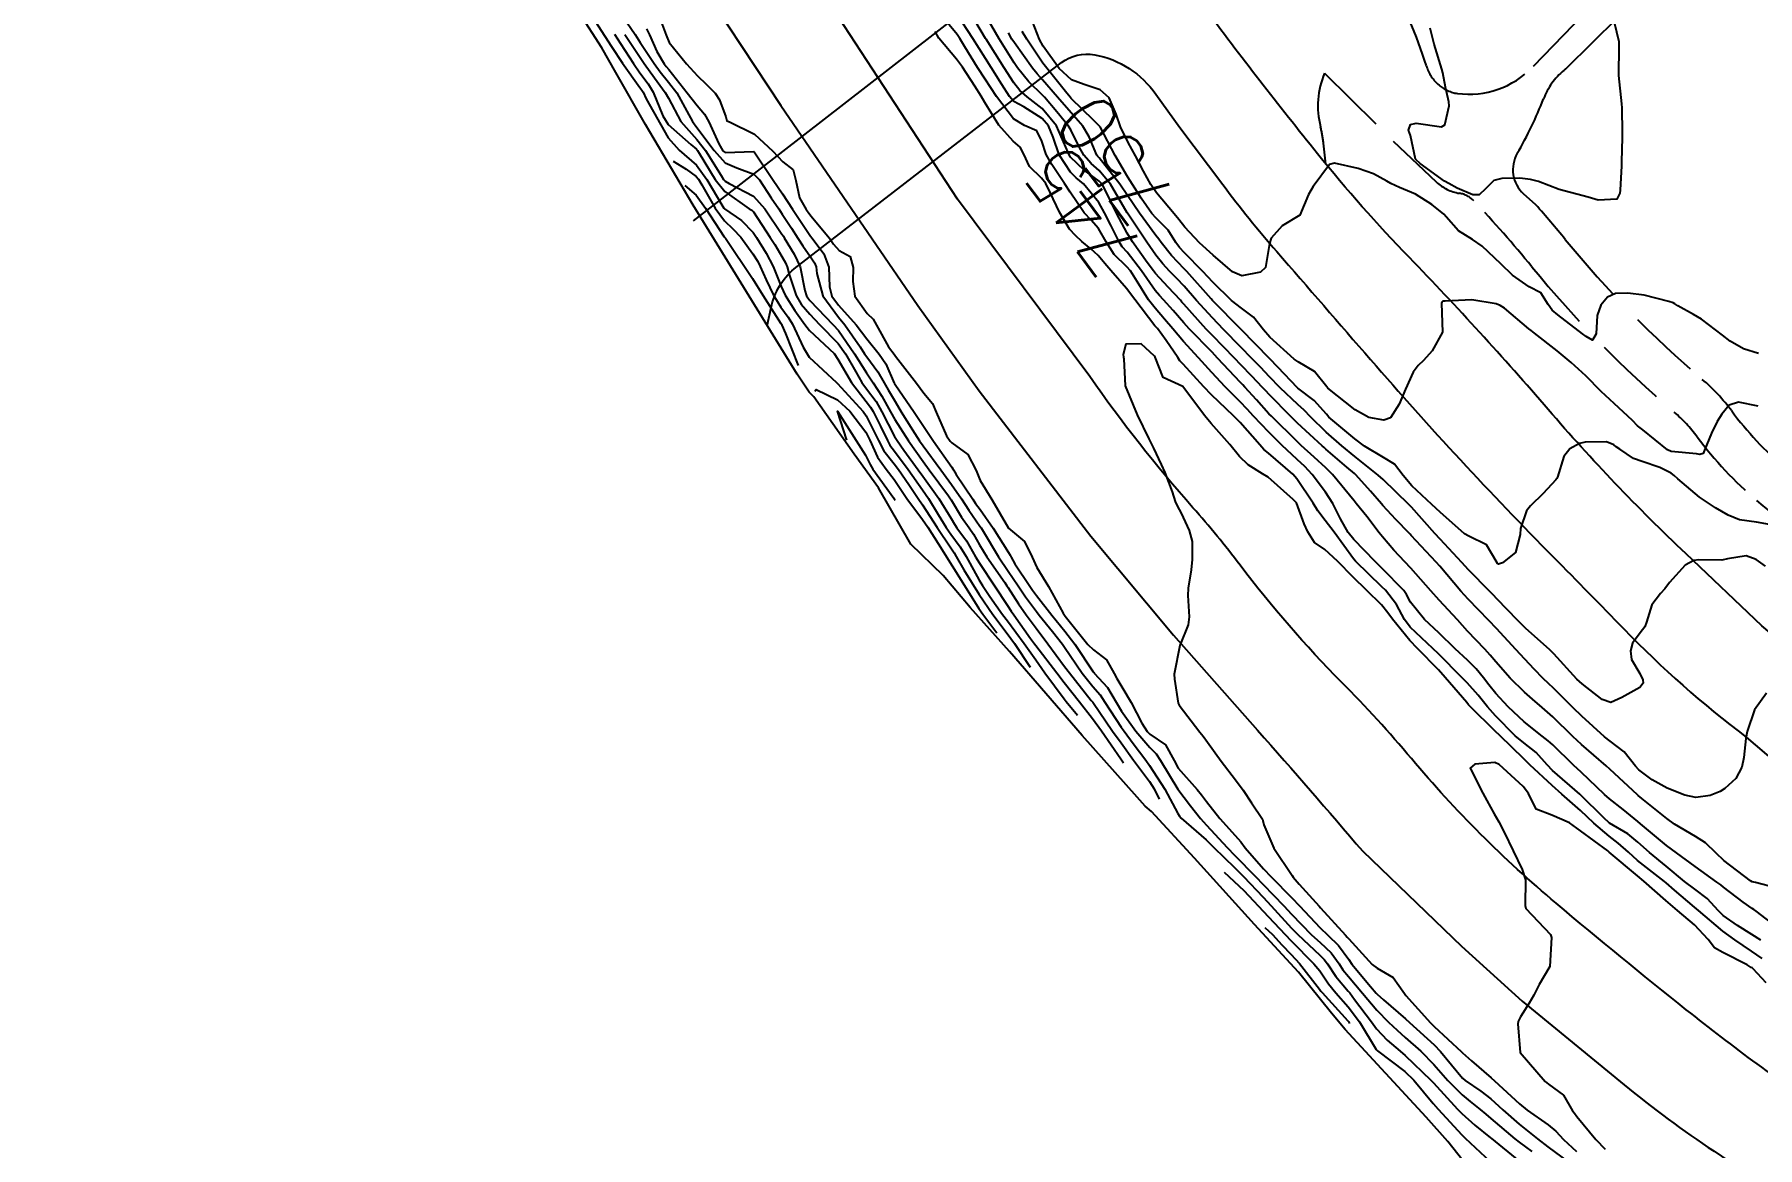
# Model space of a CAD drawing. Header units: metres. Extents: x 298520 to 308411, y 7433745 to 7450750.
# Drawn here: x 301855.3 to 301975.1, y 7441401 to 7441478.4 of the extents above; entities that cross this region are included whole.
import ezdxf
from ezdxf.enums import TextEntityAlignment as Align

# ---------------------------------------------------------------- set-up
doc = ezdxf.new("R2010")
doc.units = ezdxf.units.M
doc.header["$LTSCALE"] = 10
doc.linetypes.add('DASHED', pattern=[0.75, 0.5, -0.25])
for name, color, linetype in [('Area', 45, 'Continuous'), ('Cotas', 45, 'Continuous'), ('Curvas de Nivel 1m', 11, 'Continuous'), ('Curvas de Nivel 5m', 15, 'Continuous'), ('Vias Primárias', 230, 'Continuous'), ('Vias Secundárias', 230, 'DASHED')]:
    doc.layers.add(name, color=color, linetype=linetype)
doc.styles.add('Style-STANDARD', font='STANDARD.shx')

msp = doc.modelspace()

# ---------------------------------------------------------------- linework, layer by layer
at = {"layer": 'Area'}
msp.add_polyline3d([(301956.72, 7441397.45, 745.45), (301953.6, 7441401.41, 760.71), (301952.09, 7441403.11, 743.93), (301946.46, 7441409.2, 748.33), (301945.51, 7441410.35, 743.07), (301943.22, 7441413.2, 742.96), (301940.16, 7441416.51, 743.03), (301935.97, 7441421.11, 743.29), (301932.98, 7441424.36, 743.35), (301932.55, 7441424.73, 743.38), (301932, 7441425.35, 743.5), (301928.16, 7441429.63, 743.92), (301923.11, 7441435.47, 744.93), (301920.38, 7441438.53, 745.79), (301918.51, 7441440.75, 746.13), (301916.25, 7441442.94, 747), (301914.01, 7441446.84, 746.21), (301912.32, 7441449.18, 746.8), (301909.96, 7441452.56, 747.14), (301909.51, 7441453.17, 746.97), (301909.18, 7441453.51, 747.19), (301908.35, 7441454.74, 748.18), (301901.12, 7441466.49, 751.8), (301897.82, 7441472.09, 744.39), (301895.76, 7441475.71, 743.91), (301894.78, 7441477.42, 743.85), (301891.67, 7441482.28, 743.75)], dxfattribs=at)
at = {"layer": 'Curvas de Nivel 1m', "flags": 128}
for points, elevation in [([(301893.86, 7441480.01), (301895.45, 7441477.53), (301896.22, 7441476.36), (301897.42, 7441474.68), (301897.55, 7441474.49), (301897.64, 7441474.35), (301897.86, 7441473.89), (301899.38, 7441471.18), (301900.15, 7441470.31), (301901.35, 7441469.27), (301902.07, 7441468.29), (301903.2, 7441466.4), (301903.27, 7441466.28), (301903.31, 7441466.23), (301904.48, 7441465.44), (301905.3, 7441464.6), (301905.54, 7441464.25), (301906.21, 7441463.16), (301906.69, 7441462.24), (301907.25, 7441460.84), (301907.52, 7441460.23), (301908.19, 7441459.18), (301908.89, 7441458.2), (301909.22, 7441457.78), (301910.92, 7441456.18), (301911.19, 7441455.8), (301912.14, 7441454.17), (301913.16, 7441452.84), (301913.45, 7441452.45), (301913.63, 7441452.15), (301914.14, 7441451.14), (301914.63, 7441450.14), (301914.8, 7441449.82), (301915.12, 7441449.39), (301916.08, 7441448.12), (301917.08, 7441446.71), (301917.49, 7441446.11), (301918.16, 7441445), (301918.72, 7441444.09), (301919.05, 7441443.62), (301919.7, 7441442.74), (301920.1, 7441442.07), (301921.01, 7441440.43), (301921.23, 7441440.06), (301921.76, 7441439.29), (301922.64, 7441438.04), (301922.98, 7441437.6), (301924.14, 7441436.02), (301924.94, 7441434.89), (301925.58, 7441434), (301926.91, 7441432.18), (301927.06, 7441431.99), (301927.84, 7441431.04)], 749), ([(301896.24, 7441479.6), (301897.09, 7441478.35), (301897.45, 7441477.8), (301898.42, 7441476.34), (301898.84, 7441475.75), (301899.42, 7441475.05), (301899.98, 7441474.31), (301900.68, 7441473.02), (301901.08, 7441472.3), (301901.39, 7441471.89), (301902.58, 7441470.29), (301903.35, 7441469.43), (301904.16, 7441469.08), (301905.35, 7441468.66), (301905.73, 7441468.25), (301906.56, 7441467), (301907.08, 7441466.23), (301907.31, 7441465.88), (301907.97, 7441464.89), (301908.41, 7441464.21), (301908.75, 7441463.67), (301909.28, 7441462.9), (301909.57, 7441462.49), (301909.68, 7441462.2), (301909.72, 7441461.75), (301910.13, 7441460.19), (301911.23, 7441458.7), (301911.67, 7441458.18), (301912.73, 7441456.64), (301913.04, 7441456.16), (301913.19, 7441455.96), (301913.96, 7441454.92), (301914.41, 7441454.14), (301914.69, 7441453.65), (301915.16, 7441452.84), (301915.59, 7441452.13), (301916.37, 7441450.88), (301916.87, 7441450.11), (301917.12, 7441449.76), (301918.35, 7441448.1), (301919.09, 7441447.09), (301919.77, 7441446.08), (301920.29, 7441445.29), (301921.05, 7441444.18), (301921.14, 7441444.06), (301921.28, 7441443.83), (301922.36, 7441442.05), (301923.02, 7441441.07), (301923.73, 7441440.03), (301924.24, 7441439.27), (301924.99, 7441438.25), (301925.17, 7441438.01), (301926.11, 7441436.86), (301926.8, 7441435.99), (301926.95, 7441435.78), (301928.16, 7441433.98), (301928.92, 7441433.05), (301929.42, 7441432.46), (301929.75, 7441431.96), (301930.89, 7441430.21), (301931.08, 7441429.94), (301931.72, 7441429.09), (301932.59, 7441427.92), (301932.86, 7441427.55), (301933.91, 7441425.91), (301934.82, 7441424.22), (301934.94, 7441424.02), (301935.05, 7441423.9), (301936.8, 7441422.38), (301937.33, 7441421.86), (301938.77, 7441420.46), (301939.38, 7441419.84), (301940.75, 7441418.4), (301941.3, 7441417.81), (301942.72, 7441416.25), (301943.16, 7441415.8), (301944.7, 7441414.38), (301945, 7441414.08), (301945.22, 7441413.77), (301945.81, 7441412.89), (301946.67, 7441411.86), (301946.77, 7441411.75), (301947.11, 7441411.3), (301948.28, 7441409.73), (301948.64, 7441409.26), (301949.38, 7441408.47), (301950.27, 7441407.71), (301950.62, 7441407.4), (301952.42, 7441405.68), (301952.59, 7441405.5), (301954.27, 7441403.66), (301954.57, 7441403.36), (301955.47, 7441402.55), (301956.55, 7441401.68), (301956.62, 7441401.63), (301958.53, 7441400.07)], 746), ([(301898.76, 7441479.61), (301899.25, 7441478.32), (301899.46, 7441477.79), (301900.67, 7441476.31), (301901.42, 7441475.48), (301902.04, 7441474.91), (301902.66, 7441474.28), (301902.95, 7441473.82), (301903.4, 7441472.63), (301903.47, 7441472.36), (301903.65, 7441472.28), (301905.38, 7441471.42), (301906.66, 7441470.24), (301907.36, 7441469.51), (301908.08, 7441468.95), (301908.27, 7441468.22), (301908.53, 7441467.01), (301908.99, 7441466.2), (301909.12, 7441466.01), (301909.31, 7441465.75), (301910.61, 7441464.19), (301910.89, 7441463.79), (301911.28, 7441463.35), (301912.03, 7441462.92), (301912.26, 7441462.17), (301912.23, 7441461.19), (301912.37, 7441460.17), (301913.23, 7441458.97), (301913.64, 7441458.57), (301913.87, 7441458.15), (301914.7, 7441456.64), (301915.1, 7441456.13), (301915.14, 7441456.07), (301915.19, 7441455.99), (301916.65, 7441454.12), (301917.17, 7441453.44), (301917.76, 7441452.7), (301918.03, 7441452.1), (301918.75, 7441450.47), (301919, 7441450.09), (301919.12, 7441449.98), (301920.21, 7441449.17), (301920.79, 7441448.06), (301921.09, 7441447.35), (301921.89, 7441446.05), (301923.05, 7441444.04), (301924.15, 7441443.13), (301924.7, 7441442.02), (301925.02, 7441441.31), (301925.84, 7441440), (301926.84, 7441438.14), (301926.94, 7441437.99), (301926.98, 7441437.94), (301928.56, 7441435.97), (301928.95, 7441435.6), (301929.87, 7441434.89), (301930.4, 7441433.95), (301930.58, 7441433.6), (301930.92, 7441433.03), (301931.58, 7441431.93), (301932.31, 7441430.5), (301932.68, 7441429.92), (301932.88, 7441429.74), (301933.97, 7441429), (301934.56, 7441427.9), (301934.85, 7441427.37), (301936.17, 7441425.88), (301936.47, 7441425.51), (301936.82, 7441425.04), (301937.75, 7441423.86), (301938.8, 7441422.68), (301939.2, 7441422.24), (301939.5, 7441421.84), (301940.77, 7441420.37), (301941.32, 7441419.81), (301942.75, 7441418.36), (301943.29, 7441417.79), (301944.72, 7441416.28), (301945.26, 7441415.77), (301945.98, 7441415.04), (301946.7, 7441414.07), (301946.92, 7441413.75), (301948.22, 7441412.2), (301948.61, 7441411.73), (301948.67, 7441411.67), (301949.13, 7441411.26), (301950.65, 7441409.95), (301950.92, 7441409.7), (301952.63, 7441408.15), (301953.09, 7441407.68), (301954.6, 7441405.83), (301954.79, 7441405.66), (301955.88, 7441404.93), (301956.58, 7441404.38), (301957.42, 7441403.62), (301958.56, 7441402.63), (301959.83, 7441401.6), (301960.54, 7441401.05), (301962.4, 7441399.69)], 744), ([(301976.4, 7441419.04), (301974.99, 7441419.42), (301974.76, 7441419.47), (301974.64, 7441419.54), (301972.79, 7441420.94), (301972.25, 7441421.45), (301971.51, 7441422.17), (301970.8, 7441422.61), (301969.34, 7441423.48), (301968.82, 7441423.87), (301967.08, 7441425.26), (301966.83, 7441425.46), (301966.8, 7441425.48), (301966.77, 7441425.51), (301964.86, 7441427.3), (301964.59, 7441427.54), (301962.88, 7441429.02), (301962.29, 7441429.57), (301960.9, 7441430.94), (301960.16, 7441431.59), (301959.47, 7441432.16), (301958.92, 7441432.65), (301957.92, 7441433.62), (301956.94, 7441434.75), (301956.54, 7441435.23), (301956.17, 7441435.64), (301954.97, 7441436.9), (301954.26, 7441437.67), (301953, 7441439.04), (301952.42, 7441439.69), (301951.03, 7441441.26), (301950.6, 7441441.71), (301949.83, 7441442.51), (301949.05, 7441443.44), (301948.82, 7441443.73), (301947.95, 7441444.86), (301947.23, 7441445.75), (301947.08, 7441445.94), (301945.57, 7441447.77), (301945.11, 7441448.24), (301944.31, 7441448.98), (301943.39, 7441449.8), (301943.13, 7441450.04), (301941.33, 7441451.82), (301941.15, 7441452), (301940.29, 7441452.96), (301939.49, 7441453.85), (301939.33, 7441454.01), (301939.18, 7441454.17), (301937.59, 7441455.87), (301937.2, 7441456.27), (301935.61, 7441457.89), (301935.23, 7441458.31), (301934.5, 7441459.17), (301933.82, 7441459.91), (301933.54, 7441460.21), (301933.25, 7441460.56), (301932.29, 7441461.93), (301931.29, 7441463.22), (301930.95, 7441463.61), (301930.74, 7441463.95), (301930.16, 7441465.1), (301929.72, 7441465.96), (301929.32, 7441466.68), (301928.26, 7441467.98), (301927.76, 7441468.39), (301927.35, 7441468.79), (301926.57, 7441470), (301926.16, 7441471.22), (301925.84, 7441472.01), (301925.39, 7441472.52), (301924.11, 7441473.32), (301923.41, 7441473.71), (301923.11, 7441474.04), (301922.58, 7441474.89), (301921.84, 7441476.06), (301921.44, 7441476.69), (301920.57, 7441478.07), (301919.48, 7441479.74)], 746), ([(301975.75, 7441432.58), (301974.9, 7441431.42), (301974.4, 7441429.92), (301974.32, 7441429.43), (301974.18, 7441428.12), (301974.03, 7441427.43), (301973.62, 7441426.66), (301972.84, 7441425.96), (301972.53, 7441425.75), (301971.83, 7441425.46), (301970.83, 7441425.33), (301970.07, 7441425.48), (301968.84, 7441425.97), (301967.79, 7441426.56), (301966.86, 7441427.26), (301966.63, 7441427.51), (301965.85, 7441428.51), (301964.88, 7441429.25), (301964.48, 7441429.54), (301962.9, 7441430.99), (301962.31, 7441431.57), (301960.93, 7441432.93), (301960.58, 7441433.24), (301960.22, 7441433.59), (301959.59, 7441434.25), (301958.95, 7441434.94), (301958.31, 7441435.62), (301956.97, 7441437.07), (301956.44, 7441437.64), (301955.72, 7441438.38), (301955, 7441439.12), (301954.5, 7441439.66), (301953.03, 7441441.4), (301952.78, 7441441.68), (301951.05, 7441443.54), (301950.97, 7441443.62), (301950.9, 7441443.7), (301949.98, 7441444.64), (301949.07, 7441445.63), (301948.99, 7441445.73), (301948.22, 7441446.61), (301947.2, 7441447.75), (301947.1, 7441447.84), (301946.58, 7441448.29), (301945.12, 7441449.54), (301945, 7441449.65), (301944.86, 7441449.77), (301943.15, 7441451.35), (301942.67, 7441451.8), (301941.17, 7441453.34), (301940.94, 7441453.59), (301940.71, 7441453.83), (301939.96, 7441454.61), (301939.19, 7441455.39), (301938.75, 7441455.85), (301937.22, 7441457.43), (301936.8, 7441457.87), (301935.24, 7441459.62), (301935.11, 7441459.76), (301935, 7441459.89), (301934.14, 7441460.8), (301933.27, 7441461.74), (301933.12, 7441461.92), (301932.68, 7441462.52), (301931.68, 7441463.94), (301931.3, 7441464.54), (301930.55, 7441465.95), (301929.82, 7441467.47), (301929.55, 7441467.96), (301929.35, 7441468.17), (301928.31, 7441468.93), (301927.36, 7441469.84), (301927.26, 7441469.99), (301927.19, 7441470.16), (301926.39, 7441472), (301925.4, 7441473.22), (301924.35, 7441474.03), (301923.84, 7441474.46), (301923.42, 7441475), (301922.74, 7441476.05), (301921.49, 7441478.03), (301921.47, 7441478.06), (301921.46, 7441478.08), (301920.26, 7441480.07)], 747), ([(301975.67, 7441441.41), (301975.03, 7441441.88), (301974.33, 7441442.13), (301973.03, 7441441.91), (301972.64, 7441441.83), (301971.03, 7441441.84), (301970.69, 7441441.8), (301970.1, 7441441.47), (301969.01, 7441440.28), (301968.68, 7441439.82), (301968.38, 7441439.5), (301967.78, 7441438.71), (301967.4, 7441437.51), (301967.29, 7441437.2), (301966.97, 7441436.78), (301966.43, 7441436.05), (301966.29, 7441435.52), (301966.36, 7441434.93), (301966.94, 7441433.95), (301967.14, 7441433.51), (301967.16, 7441433.28), (301966.93, 7441432.97), (301965.68, 7441432.29), (301964.92, 7441431.92), (301964.31, 7441432.15), (301962.93, 7441433.22), (301962.57, 7441433.56), (301960.95, 7441435.31), (301960.82, 7441435.45), (301960.68, 7441435.58), (301958.98, 7441437.1), (301958.45, 7441437.62), (301957, 7441439.14), (301956.76, 7441439.39), (301956.51, 7441439.64), (301955.03, 7441441.16), (301954.56, 7441441.66), (301953.05, 7441443.29), (301952.69, 7441443.68), (301951.07, 7441445.5), (301950.97, 7441445.6), (301950.87, 7441445.7), (301949.1, 7441447.42), (301948.74, 7441447.73), (301947.12, 7441449.02), (301946.22, 7441449.76), (301945.14, 7441450.73), (301944.04, 7441451.79), (301943.6, 7441452.24), (301943.16, 7441452.64), (301941.94, 7441453.81), (301941.18, 7441454.59), (301940.58, 7441455.22), (301939.97, 7441455.84), (301939.2, 7441456.62), (301937.99, 7441457.86), (301937.23, 7441458.66), (301936.13, 7441459.88), (301935.25, 7441460.86), (301934.76, 7441461.4), (301934.25, 7441461.91), (301933.78, 7441462.41), (301933.28, 7441463.03), (301932.66, 7441463.93), (301931.37, 7441465.88), (301931.33, 7441465.94), (301931.31, 7441465.97), (301930.13, 7441467.95), (301929.35, 7441468.9), (301928.79, 7441469.4), (301928.28, 7441469.98), (301927.95, 7441470.56), (301927.38, 7441471.72), (301927.21, 7441471.99), (301926.41, 7441472.99), (301925.54, 7441474.01), (301925.41, 7441474.15), (301924.47, 7441475.07), (301923.67, 7441476.04), (301923.44, 7441476.38), (301922.41, 7441478.05), (301921.48, 7441479.66)], 748), ([(301975.2, 7441456.18), (301974.14, 7441456.5), (301973.22, 7441457.05), (301972.69, 7441457.45), (301971.23, 7441458.58), (301970.67, 7441458.9), (301969.57, 7441459.49), (301969.38, 7441459.63), (301969.25, 7441459.7), (301968.95, 7441459.79), (301967.25, 7441460.24), (301966.1, 7441460.38), (301965.25, 7441460.35), (301964.7, 7441460.09), (301964.23, 7441459.55), (301963.97, 7441458.82), (301963.91, 7441457.55), (301963.65, 7441457.12), (301963.22, 7441457.36), (301962.96, 7441457.56), (301961.24, 7441458.88), (301960.85, 7441459.19), (301960.57, 7441459.59), (301960.06, 7441460.41), (301959.25, 7441460.81), (301958.09, 7441461.62), (301957.27, 7441462.41), (301955.99, 7441463.64), (301955.3, 7441464.12), (301954.34, 7441464.7), (301953.48, 7441465.68), (301953.32, 7441465.86), (301952.49, 7441466.53), (301951.34, 7441467.26), (301950.24, 7441467.72), (301949.62, 7441468), (301949.35, 7441468.16), (301948.42, 7441468.67), (301947.36, 7441469.05), (301945.72, 7441469.41), (301945.36, 7441469.31), (301944.23, 7441467.79), (301943.9, 7441467.23), (301943.31, 7441465.8), (301942.07, 7441465.05), (301941.3, 7441464.19), (301941.19, 7441463.82), (301940.92, 7441462.17), (301940.56, 7441461.83), (301939.26, 7441461.59), (301938.62, 7441461.86), (301937.28, 7441463.02), (301936.33, 7441463.88), (301935.3, 7441464.97), (301934.9, 7441465.49), (301934.57, 7441465.9), (301933.33, 7441467.36), (301932.95, 7441467.92), (301932.43, 7441468.85), (301931.87, 7441469.93), (301931.37, 7441470.85), (301930.84, 7441471.95), (301930.54, 7441472.81), (301930.04, 7441473.95), (301929.42, 7441474.52), (301928.32, 7441474.88), (301927.43, 7441475.21), (301926.58, 7441476), (301925.46, 7441477.54), (301925.2, 7441478.01), (301924.72, 7441479.27)], 751), ([(301965.15, 7441479.21), (301965.47, 7441477.87), (301965.49, 7441477.53), (301965.49, 7441477.5), (301965.46, 7441475.53), (301965.46, 7441475.5), (301965.66, 7441473.53), (301965.68, 7441473.25), (301965.72, 7441471.53), (301965.72, 7441471.18), (301965.67, 7441469.53), (301965.66, 7441469.23), (301965.58, 7441467.53), (301965.55, 7441467.32), (301965.33, 7441466.92), (301964.04, 7441466.84), (301963.34, 7441467.06), (301961.34, 7441467.58), (301959.9, 7441468.15), (301959.35, 7441468.29), (301958.6, 7441468.36), (301957.35, 7441468.34), (301956.78, 7441468.2), (301956.22, 7441467.64), (301955.76, 7441467.22), (301955.34, 7441467.21), (301954.23, 7441467.67), (301953.66, 7441467.99), (301953.35, 7441468.16), (301951.67, 7441469.39), (301951.36, 7441469.67), (301951.35, 7441469.69), (301951.34, 7441469.7), (301951, 7441471.33), (301950.85, 7441471.71), (301950.99, 7441472.1), (301951.39, 7441472.19), (301953.14, 7441471.93), (301953.39, 7441472.08), (301953.69, 7441473.39), (301953.66, 7441473.68), (301953.62, 7441473.88), (301953.42, 7441474.7), (301953.24, 7441475.68), (301953.17, 7441475.95), (301952.64, 7441477.69), (301952.37, 7441478.8)], 752), ([(301895.66, 7441478.37), (301896.08, 7441477.73), (301896.98, 7441476.35), (301897.43, 7441475.7), (301897.99, 7441474.92), (301898.35, 7441474.34), (301899.02, 7441472.7), (301899.39, 7441472.11), (301900.97, 7441470.7), (301901.36, 7441470.38), (301901.43, 7441470.3), (301901.55, 7441470.11), (301902.65, 7441468.29), (301903.33, 7441467.44), (301905.02, 7441466.25), (301905.2, 7441466.14), (301905.31, 7441466.02), (301906.49, 7441464.24), (301906.8, 7441463.75), (301907.28, 7441462.92), (301907.54, 7441462.49), (301907.66, 7441462.22), (301907.81, 7441461.68), (301908.29, 7441460.21), (301908.64, 7441459.61), (301909.23, 7441458.91), (301909.92, 7441458.19), (301911.2, 7441456.87), (301911.72, 7441456.17), (301912.43, 7441454.91), (301912.85, 7441454.16), (301913.17, 7441453.74), (301913.85, 7441452.84), (301914.25, 7441452.14), (301915.13, 7441450.41), (301915.3, 7441450.13), (301915.78, 7441449.46), (301916.77, 7441448.11), (301917.1, 7441447.67), (301918.2, 7441446.1), (301919.06, 7441444.71), (301919.29, 7441444.32), (301919.46, 7441444.08), (301920.14, 7441443.17), (301920.76, 7441442.06), (301921.03, 7441441.61), (301922.08, 7441440.05), (301922.99, 7441438.67), (301923.24, 7441438.29), (301923.41, 7441438.03), (301924.58, 7441436.39), (301924.86, 7441436.01), (301924.95, 7441435.89), (301926.4, 7441434), (301926.93, 7441433.31), (301927.98, 7441431.98), (301928.9, 7441430.82), (301929.52, 7441429.96), (301930.86, 7441428.01), (301930.91, 7441427.94), (301931.05, 7441427.74)], 748), ([(301896.37, 7441478.36), (301897.44, 7441476.76), (301897.71, 7441476.35), (301898.43, 7441475.34), (301899.19, 7441474.32), (301899.41, 7441473.93), (301900.27, 7441472.31), (301901.37, 7441471.06), (301901.99, 7441470.29), (301903.08, 7441468.55), (301903.24, 7441468.28), (301903.34, 7441468.16), (301903.63, 7441467.99), (301905.33, 7441467.11), (301906.12, 7441466.24), (301907.3, 7441464.48), (301907.4, 7441464.33), (301907.46, 7441464.23), (301908.15, 7441463.09), (301908.56, 7441462.21), (301908.9, 7441460.56), (301909, 7441460.2), (301909.09, 7441460.05), (301909.24, 7441459.87), (301910.87, 7441458.18), (301911.22, 7441457.78), (301912.35, 7441456.17), (301913.18, 7441454.85), (301913.45, 7441454.43), (301913.63, 7441454.15), (301914.25, 7441453.23), (301914.85, 7441452.13), (301915.14, 7441451.59), (301916.1, 7441450.12), (301917.11, 7441448.69), (301917.53, 7441448.11), (301918.87, 7441446.3), (301919.02, 7441446.09), (301919.07, 7441446.01), (301919.79, 7441444.81), (301920.31, 7441444.07), (301920.61, 7441443.63), (301921.04, 7441442.88), (301921.54, 7441442.05), (301922.79, 7441440.26), (301922.94, 7441440.04), (301923, 7441439.95), (301923.75, 7441438.78), (301924.28, 7441438.02), (301924.97, 7441437.09), (301925.79, 7441436), (301926.94, 7441434.44), (301927.28, 7441433.99), (301928.8, 7441432.08), (301928.9, 7441431.97), (301928.91, 7441431.95), (301930.29, 7441429.95), (301930.87, 7441429.12), (301931.74, 7441427.93), (301932.84, 7441426.43), (301933.17, 7441425.92), (301933.52, 7441425.22)], 747), ([(301975.35, 7441415.41), (301974.72, 7441415.81), (301973.72, 7441416.43), (301972.74, 7441417.12), (301972.4, 7441417.45), (301971.62, 7441418.32), (301970.76, 7441418.95), (301970.04, 7441419.48), (301968.78, 7441420.55), (301967.61, 7441421.5), (301966.8, 7441422.22), (301966.1, 7441422.81), (301964.84, 7441423.54), (301964.82, 7441423.55), (301964.42, 7441423.94), (301962.83, 7441425.49), (301962.76, 7441425.56), (301960.86, 7441427.2), (301960.5, 7441427.59), (301959.74, 7441428.46), (301958.88, 7441429.13), (301958.28, 7441429.62), (301956.9, 7441431), (301956.34, 7441431.64), (301955.71, 7441432.44), (301954.93, 7441433.29), (301954.56, 7441433.66), (301952.95, 7441435.31), (301952.56, 7441435.68), (301950.98, 7441437.17), (301950.58, 7441437.71), (301950.02, 7441438.74), (301949.25, 7441439.73), (301949.01, 7441439.97), (301947.18, 7441441.75), (301947.03, 7441441.92), (301945.68, 7441443.76), (301945.06, 7441444.59), (301944.55, 7441445.26), (301944.22, 7441445.78), (301943.1, 7441447.47), (301942.81, 7441447.8), (301941.12, 7441449.25), (301940.81, 7441449.52), (301940.52, 7441449.83), (301939.15, 7441451.39), (301938.69, 7441451.85), (301937.17, 7441453.32), (301936.64, 7441453.88), (301935.19, 7441455.45), (301934.97, 7441455.67), (301934.81, 7441455.9), (301934.02, 7441457.1), (301933.4, 7441457.92), (301933.32, 7441458.01), (301933.22, 7441458.12), (301931.82, 7441459.93), (301931.25, 7441460.71), (301930.17, 7441461.96), (301929.75, 7441462.44), (301929.28, 7441463), (301928.77, 7441463.45), (301928.14, 7441463.98), (301927.7, 7441464.38), (301927.3, 7441464.83), (301926.6, 7441466), (301925.95, 7441467.38), (301925.64, 7441468.01), (301925.35, 7441468.36), (301924.51, 7441469.18), (301924.12, 7441470.03), (301923.86, 7441470.52), (301923.37, 7441470.95), (301922.38, 7441472.05), (301921.41, 7441473.62), (301921.16, 7441474.06), (301920.71, 7441474.77), (301919.85, 7441476.08), (301919.44, 7441476.64), (301918.21, 7441478.1), (301917.94, 7441478.57)], 744), ([(301975.95, 7441444.3), (301975.06, 7441444.46), (301973.87, 7441444.62), (301973.07, 7441444.95), (301972.2, 7441445.45), (301971.08, 7441446.21), (301969.57, 7441447.48), (301969.33, 7441447.71), (301969.11, 7441447.86), (301968.33, 7441448.27), (301967.11, 7441448.69), (301966.49, 7441448.9), (301965.55, 7441449.53), (301965.3, 7441449.71), (301965.13, 7441449.83), (301964.63, 7441450.05), (301963.13, 7441450.02), (301962.75, 7441449.94), (301962.07, 7441449.57), (301961.66, 7441449.03), (301961.22, 7441447.58), (301961.18, 7441447.5), (301961.1, 7441447.41), (301960.22, 7441446.46), (301959.33, 7441445.61), (301959.07, 7441445.25), (301958.65, 7441444.02), (301958.61, 7441443.61), (301958.29, 7441442.36), (301957.39, 7441441.63), (301957.11, 7441441.55), (301957.03, 7441441.6), (301957.02, 7441441.63), (301956.29, 7441442.89), (301955.05, 7441443.48), (301954.74, 7441443.66), (301953.07, 7441445.16), (301952.49, 7441445.69), (301951.09, 7441446.98), (301950.49, 7441447.71), (301949.89, 7441448.49), (301949.12, 7441448.96), (301947.79, 7441449.74), (301947.13, 7441450.26), (301945.32, 7441451.77), (301945.15, 7441451.96), (301944.3, 7441452.92), (301943.17, 7441453.77), (301943.14, 7441453.8), (301941.77, 7441455.23), (301941.21, 7441455.82), (301941.19, 7441455.84), (301939.22, 7441457.85), (301937.24, 7441459.86), (301937.14, 7441459.98), (301935.44, 7441461.89), (301935.27, 7441462.07), (301934.38, 7441463), (301933.66, 7441463.91), (301933.5, 7441464.13), (301933.3, 7441464.39), (301932.16, 7441465.93), (301931.33, 7441467.16), (301930.79, 7441467.95), (301929.36, 7441469.78), (301929.27, 7441469.87), (301929.2, 7441469.96), (301928.65, 7441471.25), (301928.21, 7441471.98), (301927.4, 7441472.91), (301926.45, 7441474), (301925.42, 7441475.21), (301925.04, 7441475.63), (301924.72, 7441476.02), (301923.46, 7441477.78), (301923.29, 7441478.04), (301923.05, 7441478.47)], 749), ([(301900.55, 7441467.86), (301901.33, 7441467.2), (301901.98, 7441466.29), (301903.29, 7441464.3), (301903.38, 7441464.19), (301905.26, 7441461.4), (301905.97, 7441460.24), (301907.22, 7441458.28), (301907.25, 7441458.25), (301907.26, 7441458.23), (301907.3, 7441458.15), (301907.54, 7441457.58), (301908.42, 7441455.35)], 751), ([(301975.44, 7441414.15), (301974.71, 7441414.65), (301973.54, 7441415.43), (301972.72, 7441416.05), (301971.02, 7441417.47), (301970.87, 7441417.59), (301970.75, 7441417.7), (301969.36, 7441418.88), (301968.76, 7441419.4), (301968.65, 7441419.49), (301966.78, 7441420.96), (301966.15, 7441421.52), (301965.43, 7441422.16), (301964.8, 7441422.64), (301963.75, 7441423.55), (301962.82, 7441424.42), (301961.52, 7441425.57), (301960.84, 7441426.17), (301959.3, 7441427.6), (301959.07, 7441427.82), (301958.87, 7441428.01), (301957.2, 7441429.63), (301956.89, 7441429.94), (301955.15, 7441431.66), (301955.03, 7441431.78), (301954.92, 7441431.92), (301953.4, 7441433.68), (301952.94, 7441434.19), (301951.49, 7441435.69), (301950.96, 7441436.25), (301949.74, 7441437.72), (301949.43, 7441438.17), (301948.99, 7441438.71), (301947.94, 7441439.74), (301947.02, 7441440.63), (301945.93, 7441441.76), (301945.04, 7441442.57), (301944.33, 7441443.06), (301943.87, 7441443.79), (301943.61, 7441444.35), (301943.08, 7441445.8), (301942.83, 7441446.05), (301941.1, 7441447.59), (301940.7, 7441447.83), (301939.7, 7441448.44), (301939.11, 7441449.02), (301938.43, 7441449.86), (301937.14, 7441451.33), (301936.68, 7441451.87), (301935.17, 7441453.89), (301933.79, 7441454.52), (301933.24, 7441455.92), (301933.19, 7441456.01), (301932.27, 7441456.86), (301931.21, 7441456.84), (301931.02, 7441456.12), (301931.04, 7441455.94), (301931.07, 7441455.82), (301931.17, 7441453.94), (301931.99, 7441451.93), (301932.8, 7441450.25), (301932.97, 7441449.92), (301933.12, 7441449.6), (301933.67, 7441448.47), (301933.92, 7441447.91), (301934.42, 7441446.57), (301934.64, 7441445.9), (301934.77, 7441445.6), (301935.06, 7441445.08), (301935.61, 7441443.88), (301935.82, 7441443.11), (301935.82, 7441441.88), (301935.75, 7441441.16), (301935.55, 7441439.88), (301935.52, 7441439.36), (301935.6, 7441437.88), (301935.53, 7441437.33), (301934.95, 7441435.89), (301934.56, 7441433.9), (301934.59, 7441433.55), (301934.85, 7441431.89), (301934.91, 7441431.74), (301936.35, 7441429.88), (301936.59, 7441429.58), (301936.88, 7441429.18), (301937.83, 7441427.86), (301938.84, 7441426.55), (301939.37, 7441425.84), (301939.95, 7441424.96), (301940.7, 7441423.82), (301940.73, 7441423.74), (301940.81, 7441423.43), (301941.49, 7441421.81), (301942.76, 7441419.9), (301942.84, 7441419.8), (301943.26, 7441419.3), (301944.64, 7441417.78), (301944.74, 7441417.66), (301946.48, 7441415.75), (301946.59, 7441415.63), (301946.71, 7441415.5), (301948.34, 7441413.73), (301948.69, 7441413.47), (301949.79, 7441412.82), (301950.58, 7441411.7), (301950.67, 7441411.57), (301952.38, 7441409.68), (301952.64, 7441409.42), (301954.54, 7441407.66), (301954.62, 7441407.58), (301955.24, 7441407.02), (301956.6, 7441405.85), (301956.84, 7441405.63), (301958.58, 7441404.04), (301959.1, 7441403.6), (301960.56, 7441402.59), (301961.11, 7441402.14), (301961.63, 7441401.57), (301962.54, 7441400.72)], 743), ([(301909.59, 7441453.56), (301909.68, 7441453.68), (301911.16, 7441452.96), (301912.02, 7441452.17), (301913.13, 7441450.72), (301913.42, 7441450.16), (301913.95, 7441448.99), (301914.55, 7441448.14), (301915.09, 7441447.42), (301915.98, 7441446.12), (301917.06, 7441444.65), (301917.44, 7441444.11), (301918.15, 7441442.99), (301920.1, 7441439.87), (301920.99, 7441438.46), (301921.26, 7441438.06), (301922.24, 7441436.77)], 751), ([(301911.8, 7441450.16), (301911.15, 7441452.18), (301913.11, 7441449.11), (301913.43, 7441448.48), (301913.62, 7441448.15), (301915.07, 7441446.14), (301915.11, 7441446.09), (301915.17, 7441446)], 752), ([(301975.72, 7441412.44), (301974.81, 7441413.42), (301974.75, 7441413.48), (301974.69, 7441413.52), (301974.41, 7441413.71), (301972.7, 7441414.55), (301972.13, 7441414.87), (301971.68, 7441415.46), (301970.73, 7441416.47), (301969.55, 7441417.48), (301968.75, 7441418.18), (301967.21, 7441419.51), (301966.77, 7441419.88), (301964.81, 7441421.54), (301964.71, 7441421.62), (301962.81, 7441423.02), (301962.06, 7441423.57), (301960.82, 7441424.1), (301959.74, 7441424.52), (301959.19, 7441425.6), (301958.84, 7441426.09), (301957.15, 7441427.63), (301956.86, 7441427.77), (301955.46, 7441427.65), (301955.15, 7441427.36), (301956.03, 7441425.64), (301956.3, 7441425.11), (301956.82, 7441424.19), (301957.14, 7441423.63), (301957.5, 7441422.93), (301958.14, 7441421.62), (301958.77, 7441420.33), (301958.99, 7441419.61), (301958.96, 7441417.82), (301959.02, 7441417.61), (301960.72, 7441415.8), (301960.8, 7441415.59), (301960.69, 7441413.59), (301959.95, 7441412.33), (301959.57, 7441411.6), (301959.24, 7441411.03), (301958.65, 7441410.08), (301958.48, 7441409.77), (301958.46, 7441409.61), (301958.62, 7441407.61), (301960.35, 7441405.59), (301960.59, 7441405.41), (301961.64, 7441404.63), (301962.27, 7441403.56), (301962.39, 7441403.38), (301962.57, 7441403.16), (301963.89, 7441401.55), (301964.54, 7441400.89)], 742), ([(301938.05, 7441420.14), (301939.41, 7441418.86), (301941.11, 7441417.07), (301942.71, 7441415.37), (301944.28, 7441413.78), (301944.69, 7441413.28), (301945.3, 7441412.39), (301945.81, 7441411.76), (301946.66, 7441410.79), (301947.44, 7441409.74), (301948.62, 7441407.81), (301948.66, 7441407.77), (301948.7, 7441407.73), (301950.6, 7441406.29), (301951.22, 7441405.69), (301952.58, 7441404.07), (301952.91, 7441403.68), (301954.56, 7441401.88), (301954.67, 7441401.77), (301954.79, 7441401.66), (301956.53, 7441400.03)], 747), ([(301940.86, 7441416.3), (301941.4, 7441415.8), (301942.06, 7441415.1), (301942.7, 7441414.42), (301943.27, 7441413.79), (301944.68, 7441412), (301944.77, 7441411.87), (301944.85, 7441411.78), (301946.64, 7441409.81), (301946.69, 7441409.75), (301946.76, 7441409.63)], 748)]:
    msp.add_lwpolyline(points, dxfattribs=dict(at, elevation=elevation))
at = {"layer": 'Curvas de Nivel 5m', "flags": 128}
for points, elevation in [([(301976.72, 7441416.13), (301975.02, 7441417.42), (301974.87, 7441417.54), (301974.74, 7441417.62), (301974.12, 7441418.05), (301972.76, 7441419.1), (301972.57, 7441419.25), (301972.3, 7441419.45), (301970.78, 7441420.53), (301969.48, 7441421.48), (301968.8, 7441422), (301966.99, 7441423.51), (301966.81, 7441423.66), (301965.79, 7441424.49), (301964.83, 7441425.24), (301964.49, 7441425.54), (301962.86, 7441427.09), (301962.33, 7441427.57), (301960.88, 7441428.99), (301960.57, 7441429.27), (301960.16, 7441429.59), (301958.9, 7441430.58), (301957.79, 7441431.62), (301956.92, 7441432.56), (301956.45, 7441433.16), (301956.08, 7441433.64), (301955.56, 7441434.27), (301954.95, 7441434.87), (301954.11, 7441435.67), (301952.97, 7441436.77), (301951.98, 7441437.69), (301950.99, 7441438.9), (301950.72, 7441439.43), (301950.53, 7441439.71), (301949.03, 7441441.25), (301948.55, 7441441.73), (301947.05, 7441443.26), (301946.67, 7441443.75), (301946.14, 7441444.69), (301945.59, 7441445.76), (301945.08, 7441446.55), (301944.16, 7441447.78), (301943.65, 7441448.34), (301943.11, 7441448.83), (301942.06, 7441449.81), (301941.14, 7441450.73), (301940.08, 7441451.84), (301939.64, 7441452.32), (301939.16, 7441452.82), (301938.12, 7441453.86), (301937.18, 7441454.86), (301936.26, 7441455.88), (301935.21, 7441457.03), (301934.48, 7441457.9), (301933.9, 7441458.58), (301933.24, 7441459.34), (301932.79, 7441459.92), (301932, 7441461.19), (301931.52, 7441461.94), (301931.28, 7441462.22), (301930.4, 7441463.07), (301929.84, 7441463.95), (301929.3, 7441464.87), (301928.79, 7441465.45), (301928.32, 7441465.97), (301927.33, 7441467.39), (301926.95, 7441467.99), (301926.05, 7441469.31), (301925.67, 7441470.01), (301925.37, 7441470.94), (301925.02, 7441471.65), (301924.15, 7441472.03), (301923.39, 7441472.5), (301922.21, 7441474.05), (301921.42, 7441475.26), (301920.9, 7441476.07), (301920.02, 7441477.51), (301919.67, 7441478.08), (301919.47, 7441478.35), (301918.7, 7441479.31)], 745), ([(301897.88, 7441478.76), (301898.09, 7441478.34), (301898.6, 7441477.17), (301899.12, 7441476.32), (301899.25, 7441476.14), (301899.43, 7441475.93), (301900.71, 7441474.31), (301901.4, 7441473.42), (301901.92, 7441472.82), (301902.21, 7441472.29), (301902.9, 7441470.75), (301903.2, 7441470.28), (301903.36, 7441470.16), (301905.34, 7441470.22), (301905.36, 7441470.21), (301906.69, 7441468.24), (301907.33, 7441467.28), (301908.03, 7441466.22), (301908.54, 7441465.45), (301909.29, 7441464.34), (301909.4, 7441464.2), (301910.2, 7441463.11), (301910.55, 7441462.19), (301910.61, 7441460.83), (301910.76, 7441460.18), (301911.24, 7441459.54), (301912.45, 7441458.17), (301913.21, 7441457.2), (301914.05, 7441456.15), (301914.51, 7441455.46), (301915.11, 7441454.13), (301915.13, 7441454.09), (301915.17, 7441454.03), (301916.48, 7441452.12), (301917.14, 7441451.14), (301917.84, 7441450.1), (301919.1, 7441448.28), (301919.19, 7441448.17), (301919.23, 7441448.09), (301919.41, 7441447.78), (301920.56, 7441446.07), (301920.76, 7441445.76), (301921.07, 7441445.34), (301921.99, 7441444.05), (301923.04, 7441442.36), (301923.16, 7441442.16), (301923.23, 7441442.04), (301923.49, 7441441.57), (301924.53, 7441440.02), (301924.72, 7441439.74), (301925, 7441439.36), (301926.06, 7441438), (301926.97, 7441436.89), (301927.65, 7441435.98), (301928.93, 7441434.06), (301928.97, 7441434.01), (301929.01, 7441433.97), (301929.94, 7441432.97), (301930.54, 7441431.95), (301930.9, 7441431.32), (301931.9, 7441429.93), (301932.87, 7441428.8), (301933.31, 7441428.36), (301933.62, 7441427.91), (301934.83, 7441425.9), (301935.69, 7441424.76), (301936.39, 7441423.88), (301936.81, 7441423.41), (301938.24, 7441421.86), (301938.78, 7441421.29), (301940.22, 7441419.83), (301940.76, 7441419.28), (301942.18, 7441417.81), (301942.73, 7441417.23), (301944.12, 7441415.79), (301944.71, 7441415.26), (301945.47, 7441414.54), (301946.03, 7441413.76), (301946.29, 7441413.36), (301946.68, 7441412.89), (301947.65, 7441411.74), (301948.66, 7441410.55), (301949.46, 7441409.72), (301950.08, 7441409.15), (301950.63, 7441408.65), (301951.71, 7441407.69), (301952.61, 7441406.78), (301953.6, 7441405.67), (301954.58, 7441404.66), (301955.14, 7441404.21), (301955.85, 7441403.64), (301956.24, 7441403.31), (301956.57, 7441403.03), (301958.25, 7441401.61), (301958.55, 7441401.37), (301959.42, 7441400.72)], 745), ([(301975.16, 7441452.52), (301973.79, 7441452.81), (301973.16, 7441452.6), (301972.63, 7441451.96), (301972.31, 7441451.45), (301971.93, 7441450.65), (301971.44, 7441449.46), (301971.34, 7441449.24), (301971.12, 7441449.17), (301970.88, 7441449.22), (301969.12, 7441449.38), (301968.86, 7441449.49), (301967.14, 7441450.87), (301966.78, 7441451.16), (301966.43, 7441451.52), (301965.16, 7441452.72), (301964.26, 7441453.55), (301963.18, 7441454.63), (301962.17, 7441455.57), (301961.2, 7441456.37), (301959.61, 7441457.6), (301959.39, 7441457.78), (301959.23, 7441457.91), (301957.52, 7441459.34), (301957.24, 7441459.53), (301956.96, 7441459.63), (301955.25, 7441459.92), (301953.4, 7441459.83), (301953.24, 7441459.82), (301953.17, 7441459.75), (301953.15, 7441459.68), (301953.22, 7441457.68), (301952.51, 7441456.38), (301951.9, 7441455.69), (301951.53, 7441455.35), (301951.18, 7441454.88), (301950.64, 7441453.71), (301950.21, 7441452.66), (301949.6, 7441451.72), (301949.14, 7441451.55), (301948.11, 7441451.74), (301947.16, 7441452.26), (301945.24, 7441453.77), (301945.17, 7441453.88), (301944.33, 7441454.93), (301943.19, 7441455.61), (301942.91, 7441455.8), (301941.22, 7441457.31), (301940.77, 7441457.83), (301940.09, 7441458.7), (301939.24, 7441459.33), (301938.56, 7441459.86), (301937.26, 7441461.15), (301936.55, 7441461.88), (301935.28, 7441463.18), (301934.94, 7441463.55), (301934.69, 7441463.9), (301934.14, 7441464.75), (301933.31, 7441465.59), (301933.02, 7441465.92), (301932.28, 7441466.98), (301931.66, 7441467.94), (301931.35, 7441468.45), (301930.47, 7441469.95), (301929.41, 7441471.94), (301929.4, 7441471.96), (301929.38, 7441471.98), (301928.95, 7441472.41), (301927.41, 7441473.91), (301927.34, 7441473.99), (301927.01, 7441474.4), (301925.72, 7441476.01), (301925.44, 7441476.37), (301924.32, 7441478.03), (301924, 7441478.56)], 750), ([(301899.73, 7441469.56), (301900.65, 7441469), (301901.34, 7441468.49), (301901.5, 7441468.3), (301901.72, 7441467.91), (301902.65, 7441466.29), (301903.3, 7441465.41), (301903.88, 7441464.86), (301904.44, 7441464.26), (301905.28, 7441463.11), (301905.62, 7441462.59), (301905.79, 7441462.24), (301906.2, 7441461.3), (301906.72, 7441460.24), (301907.23, 7441459.4), (301907.72, 7441458.72), (301908.04, 7441458.22), (301908.78, 7441456.63), (301909.19, 7441455.93), (301911.08, 7441454.18), (301911.17, 7441454.09), (301912.94, 7441452.16), (301913.15, 7441451.85), (301914, 7441450.15), (301914.39, 7441449.42), (301915.11, 7441448.51), (301915.41, 7441448.13), (301916.13, 7441447.08), (301916.77, 7441446.11), (301917.07, 7441445.66), (301918.09, 7441444.1), (301919.04, 7441442.67), (301919.27, 7441442.33), (301919.42, 7441442.08), (301919.94, 7441441.16), (301921, 7441439.44), (301921.96, 7441438.05), (301922.96, 7441436.72), (301923.46, 7441436.03), (301924.56, 7441434.39)], 750)]:
    msp.add_lwpolyline(points, dxfattribs=dict(at, elevation=elevation))
at = {"layer": 'Vias Primárias', "elevation": 742.6}
for points in [[(301855.33, 7441553.58), (301860.18, 7441546.24), (301873.4, 7441525.72), (301882.1, 7441512.08), (301894.53, 7441492.89), (301900.84, 7441483.09), (301907.21, 7441473.43), (301916.74, 7441459.52), (301921, 7441453.6), (301928.77, 7441443.5), (301934.51, 7441436.62), (301940.37, 7441430, -0.004546), (301947.68, 7441421.59, 0.461252)], [(301947.68, 7441421.59), (301954.55, 7441414.99), (301958.75, 7441411.18), (301965.84, 7441405.37, 0.024869), (301972.1, 7441400.74, -0.005729), (301980.19, 7441395.22, 0.026685), (301999.14, 7441383.42, -0.006729), (302009.94, 7441377.29, 0.01183), (302024.87, 7441369), (302022.77, 7441369.63, 0.087104), (302020.51, 7441369.9, 0.026307), (302008.1, 7441368.56, 0.035489), (301987.26, 7441363.64, -1.63357)]]:
    msp.add_lwpolyline(points, format="xyb", dxfattribs=at)
at = {"layer": 'Vias Primárias'}
for points in [[(302041.32, 7441369.83, -0.012798), (302027.18, 7441376.05, -0.025122), (302006.35, 7441387.17, 0.008719), (301991.5, 7441395.74, -0.028547), (301986.06, 7441399.17, 0.006927), (301980.19, 7441403.24, -0.020087), (301970.17, 7441410.58, -0.006501), (301961.12, 7441417.98, -0.043283), (301951.06, 7441428.03, 0.020526), (301946.22, 7441433.33, -0.033289), (301939.15, 7441441.47, 0.019289), (301935.87, 7441445.47, -0.029357), (301928.7, 7441454.58), (301919.5, 7441466.91), (301910.05, 7441481.39), (301903.47, 7441491.46), (301888.86, 7441514.03), (301883.42, 7441522.57), (301874.39, 7441536.47), (301863.47, 7441553.46)], [(301887.15, 7441538.61), (301895.76, 7441526.94), (301906.96, 7441510.74), (301920.77, 7441490.17, -0.094988), (301922.34, 7441486.48, -0.170956), (301921.89, 7441482.94, -0.0899), (301919.34, 7441479.54), (301901.13, 7441465.41)], [(302042.62, 7441384.37, -0.01879), (302027.06, 7441394.76, -0.021352), (302017.1, 7441402.65, 0.012397), (302005.03, 7441412.56), (301986.83, 7441427.68), (301975.42, 7441437.27), (301970.15, 7441442.26, -0.025305), (301960.57, 7441452.29, 0.014617), (301950.92, 7441462.85, -0.022699), (301944.53, 7441470.07, -0.009545), (301936.6, 7441480.29), (301917.25, 7441507.53), (301912.67, 7441514.27), (301910.47, 7441517.33), (301895.84, 7441538.29)], [(301906.28, 7441458.1), (301906.55, 7441459.39, -0.16763), (301908.14, 7441462.06), (301926.73, 7441476.4, -0.213532), (301929.04, 7441476.95, -0.19746), (301933.29, 7441474.2), (301934.97, 7441471.9), (301937.95, 7441467.92, 0.018196), (301941.7, 7441463.27, -0.000214), (301948.22, 7441455.76, 0.016411), (301960.93, 7441442.04, -0.002691), (301965.82, 7441437.05, 0.038886), (301974.33, 7441429.53), (301982.65, 7441422.43), (301995.83, 7441411.52), (302009.15, 7441400.24), (302019.74, 7441391.74, 0.026152), (302027.41, 7441386.22, -0.005173), (302033.73, 7441382.06, 0.030193), (302045.51, 7441375.13, 0.009635)]]:
    msp.add_lwpolyline(points, format="xyb", dxfattribs=at)
at = {"layer": 'Vias Secundárias'}
for points in [[(301968.2, 7441485.12), (301959.47, 7441476.08, -0.238543), (301954.26, 7441474.26, -0.144766), (301952.98, 7441474.83, -0.142776), (301952.1, 7441476.17, 0.062372), (301949.34, 7441482.35, -0.087656), (301946.07, 7441490.79, -0.138809), (301946.69, 7441498.36, -0.035675), (301950.7, 7441507.15, -0.075631), (301954.07, 7441511.58, -0.404833)], [(301959.71, 7441466.52), (301958.86, 7441467.28, -0.354588), (301958.42, 7441470.1, 0.038071), (301960.25, 7441473.89, -0.125353), (301961.65, 7441475.86, 0.032931), (301961.84, 7441476.02), (301970.81, 7441484.85)], [(301945.12, 7441469.35), (301944.95, 7441470.81, 0.034122), (301944.74, 7441471.95, -0.166791), (301945.02, 7441475.66), (301949.79, 7441470.95), (301952.79, 7441468.11, 0.151326), (301954.4, 7441467.32, -0.165169), (301955.4, 7441466.79, -0.018538), (301959.44, 7441462.21, 0.044984), (301969.33, 7441452.11, -0.0573), (301970.92, 7441450.4, 0.058911), (301975.08, 7441445.97, -0.003403), (301982.14, 7441439.95, 0.002967), (301987.78, 7441435.13, -0.014851), (301993.65, 7441429.86, 0.009457), (302000.55, 7441423.54, 0.0252), (302003.91, 7441420.86, -0.021388), (302012.43, 7441414.19, 0.003695), (302020.87, 7441407.08, 0.000098), (302028.94, 7441400.38, 0.043617), (302038.94, 7441393.47, -0.030521)], [(301959.71, 7441466.52, -0.009268), (301961.76, 7441464.11, 0.044984), (301971.28, 7441454.39, -0.0573), (301973.33, 7441452.19, 0.058911), (301977.01, 7441448.26, -0.003403), (301984.1, 7441442.22, 0.002967), (301989.72, 7441437.42, -0.014851), (301995.72, 7441432.04, 0.009457), (302002.54, 7441425.79, 0.0252), (302005.66, 7441423.3, -0.021388), (302014.38, 7441416.47, 0.003695), (302022.79, 7441409.38, 0.000098), (302030.86, 7441402.69, 0.043617), (302040.42, 7441396.07, -0.030521)]]:
    msp.add_lwpolyline(points, format="xyb", dxfattribs=at)

# ---------------------------------------------------------------- texts
at = {"layer": 'Cotas', "style": 'Style-STANDARD'}
for s, rotation, p in [('750', 126.6589, (301930.46, 7441469.64, 750)), ('745', 126.5011, (301928.24, 7441466.07, 745))]:
    msp.add_text(s, height=4, rotation=rotation, dxfattribs=at).set_placement(p, align=Align.MIDDLE_CENTER)

doc.saveas('drawing.dxf')
